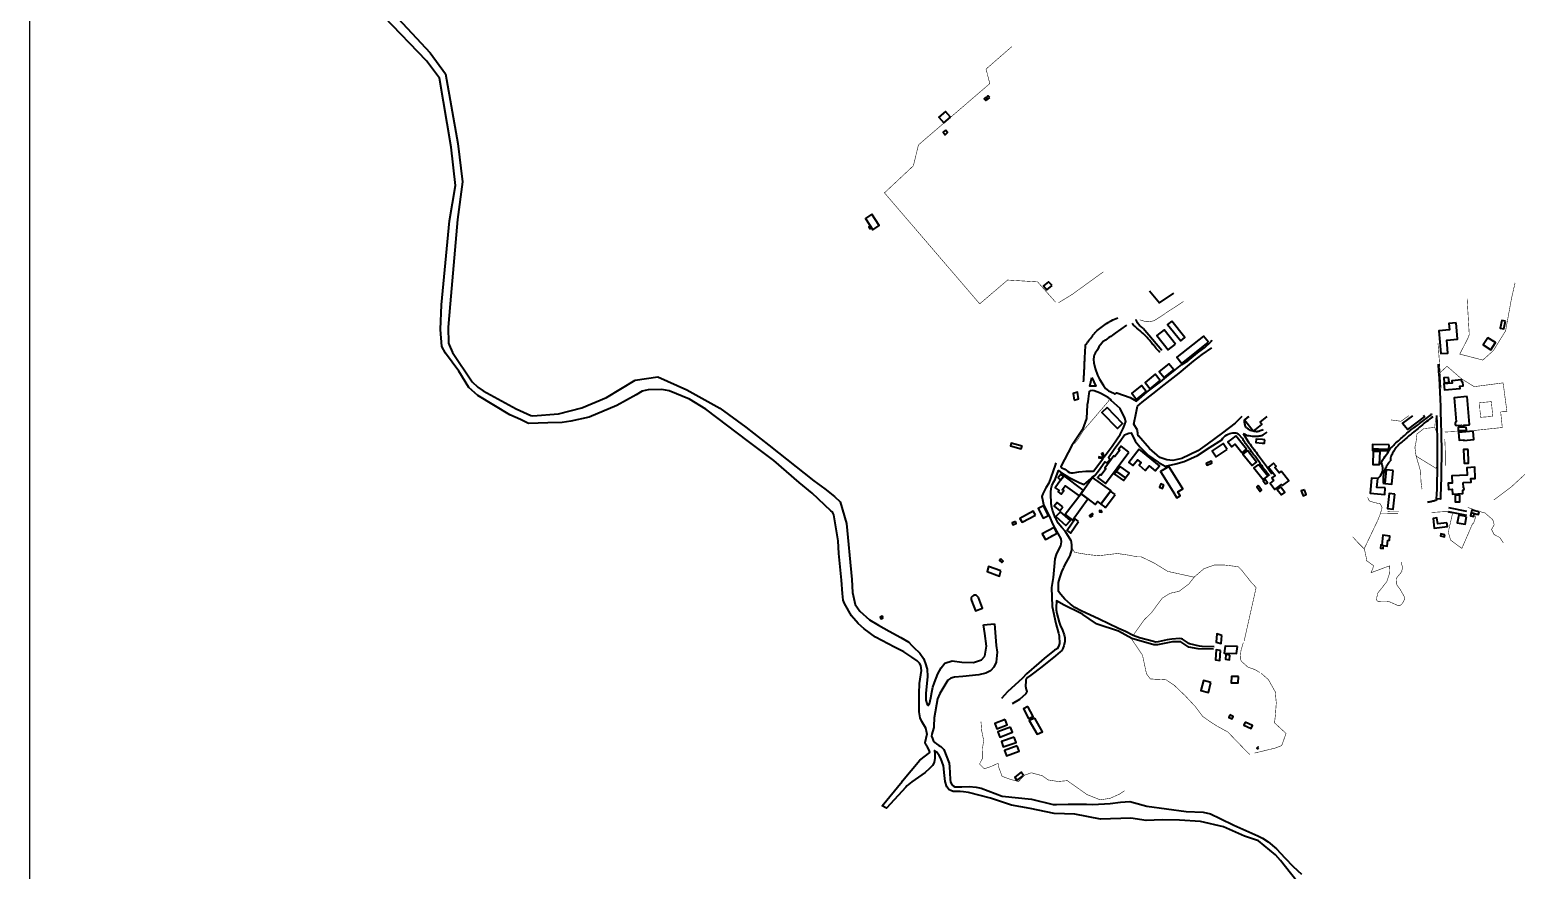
# Model space of a CAD drawing. Header units: metres. Extents: x 428 to 1115, y -4076 to 3914.
# Drawn here: x 732.387 to 732.985, y -361.45 to -361.112 of the extents above; entities that cross this region are included whole.
import ezdxf

# ---------------------------------------------------------------- set-up
doc = ezdxf.new("R2010")
doc.units = ezdxf.units.M
doc.header["$MEASUREMENT"] = 0
doc.linetypes.add('DASHED', pattern=[0.75, 0.5, -0.25])
for name, color, linetype, lineweight in [('C-BLDG', 253, 'Continuous', 5), ('C-FENC-AIRF-SECU', 253, 'DASHED', 0), ('C-ROAD-LAND', 253, 'Continuous', 9)]:
    doc.layers.add(name, color=color, linetype=linetype, lineweight=lineweight)

msp = doc.modelspace()

# ---------------------------------------------------------------- linework, layer by layer
msp.add_line((732.38711, -372.05048), (732.38711, -358.80324))
at = {"layer": 'C-BLDG', "lineweight": 40}
for points in [[(732.77241, -361.14006), (732.77181, -361.13933), (732.77127, -361.13978), (732.77188, -361.14051)], [(732.77352, -361.13927), (732.77293, -361.13865), (732.77204, -361.1395), (732.77262, -361.14012)], [(732.75767, -361.14714), (732.75573, -361.14488), (732.75305, -361.14718), (732.75498, -361.14944)], [(732.75564, -361.1524), (732.75471, -361.15321), (732.75562, -361.15424), (732.75654, -361.15343)], [(732.72605, -361.18623), (732.72348, -361.18794), (732.72647, -361.19248), (732.72903, -361.19077)], [(732.72533, -361.19092), (732.72485, -361.19129), (732.72541, -361.19211), (732.72589, -361.19174)], [(732.79859, -361.21495), (732.79722, -361.21342), (732.79517, -361.21511), (732.79654, -361.21664)], [(732.84673, -361.22927), (732.84506, -361.23062), (732.85036, -361.23719), (732.85203, -361.23583)], [(732.96127, -361.2299), (732.95834, -361.23018), (732.95861, -361.23272), (732.95424, -361.2331), (732.955, -361.24231), (732.9579, -361.24212), (732.95748, -361.23693), (732.96183, -361.23657)], [(732.98104, -361.22925), (732.97955, -361.22897), (732.97898, -361.23212), (732.98047, -361.2324)], [(732.84828, -361.23849), (732.84368, -361.23277), (732.84078, -361.23509), (732.84538, -361.24081)], [(732.86161, -361.23777), (732.85952, -361.23529), (732.84878, -361.2438), (732.85087, -361.24627)], [(732.97393, -361.23597), (732.97206, -361.23882), (732.97524, -361.24074), (732.97712, -361.23789)], [(732.84755, -361.2489), (732.84558, -361.24642), (732.84165, -361.2495), (732.84365, -361.25197)], [(732.84214, -361.25317), (732.84014, -361.25061), (732.83602, -361.25389), (732.83802, -361.25646)], [(732.9582, -361.25187), (732.95621, -361.25204), (732.95639, -361.25403), (732.95837, -361.25385)], [(732.96391, -361.25364), (732.96351, -361.25368), (732.96343, -361.2529), (732.95949, -361.25326), (732.95957, -361.25418), (732.95628, -361.25447), (732.95649, -361.25687), (732.96285, -361.25636), (732.96277, -361.25544), (732.96408, -361.25532)], [(732.80747, -361.26101), (732.80922, -361.2605), (732.80878, -361.25789), (732.80706, -361.25842)], [(732.8365, -361.25763), (732.83454, -361.25513), (732.83066, -361.25823), (732.83263, -361.26073)], [(732.96571, -361.25962), (732.96039, -361.26006), (732.96126, -361.26979), (732.96101, -361.26995), (732.96085, -361.27018), (732.96077, -361.27056), (732.96081, -361.27075), (732.96101, -361.27105), (732.96147, -361.27127), (732.96342, -361.2711), (732.96346, -361.27159), (732.96433, -361.2716), (732.96429, -361.2711), (732.96639, -361.27091), (732.96665, -361.27087)], [(732.82071, -361.26404), (732.81862, -361.26606), (732.82486, -361.27251), (732.82697, -361.27047)], [(732.87249, -361.27535), (732.87081, -361.27669), (732.86938, -361.27784), (732.8709, -361.27985), (732.87229, -361.27878), (732.87493, -361.28208), (732.87508, -361.28228), (732.87687, -361.28076)], [(732.88424, -361.27703), (732.88325, -361.27688), (732.88077, -361.27668), (732.88066, -361.27804), (732.88319, -361.27835), (732.88412, -361.27839)], [(732.96528, -361.27185), (732.96199, -361.27203), (732.96206, -361.27327), (732.96535, -361.27309)], [(732.9681, -361.27346), (732.96213, -361.27402), (732.96242, -361.27708), (732.9643, -361.27696), (732.96433, -361.27722), (732.96841, -361.27685)], [(732.78651, -361.27959), (732.78213, -361.27841), (732.78181, -361.27944), (732.78618, -361.28062)], [(732.82953, -361.28194), (732.82635, -361.27954), (732.82538, -361.28084), (732.82582, -361.28117), (732.82389, -361.28371), (732.82345, -361.28338), (732.81976, -361.28837), (732.8202, -361.2887), (732.81834, -361.29122), (732.81789, -361.29089), (732.81691, -361.29219), (732.82008, -361.29459)], [(732.83365, -361.28072), (732.82949, -361.28613), (732.83109, -361.28736), (732.83293, -361.28507), (732.83441, -361.28632), (732.83364, -361.28726), (732.83601, -361.28935), (732.83765, -361.28749), (732.84014, -361.28949), (732.84177, -361.28746)], [(732.86906, -361.28087), (732.86751, -361.27854), (732.86304, -361.2815), (732.86458, -361.28383)], [(732.87728, -361.28129), (732.87542, -361.28271), (732.87906, -361.28738), (732.88093, -361.28596)], [(732.93419, -361.28086), (732.93001, -361.28072), (732.92753, -361.28069), (732.92751, -361.28128), (732.93415, -361.28145)], [(732.93421, -361.27908), (732.92758, -361.27892), (732.92753, -361.28069), (732.93001, -361.28072), (732.93419, -361.28086)], [(732.93058, -361.28165), (732.92787, -361.28168), (732.92763, -361.28699), (732.93034, -361.28696)], [(732.966, -361.28091), (732.96418, -361.28094), (732.96439, -361.28642), (732.96621, -361.28639)], [(732.82453, -361.28972), (732.82375, -361.29077), (732.82732, -361.29332), (732.82816, -361.29227)], [(732.82605, -361.28768), (732.82453, -361.28972), (732.82816, -361.29227), (732.8296, -361.29034)], [(732.84554, -361.28776), (732.84226, -361.28974), (732.84791, -361.29877), (732.8479, -361.29883), (732.84887, -361.30037), (732.85013, -361.29954), (732.8492, -361.29798), (732.85116, -361.29676)], [(732.86296, -361.28627), (732.86257, -361.28556), (732.86062, -361.28652), (732.86101, -361.28722)], [(732.88173, -361.28692), (732.87986, -361.28833), (732.88355, -361.29303), (732.88542, -361.29162)], [(732.89085, -361.28955), (732.88993, -361.29022), (732.88826, -361.28809), (732.88881, -361.28765), (732.88776, -361.28637), (732.88568, -361.28796), (732.88833, -361.29137), (732.88702, -361.29234), (732.88775, -361.29334), (732.88633, -361.29441), (732.88831, -361.29694), (732.89097, -361.29496), (732.89135, -361.29544), (732.89383, -361.2935)], [(732.93587, -361.2893), (732.93303, -361.28903), (732.93255, -361.29451), (732.93539, -361.29478)], [(732.96403, -361.29416), (732.96721, -361.294), (732.96714, -361.29263), (732.96891, -361.29254), (732.96869, -361.28806), (732.96556, -361.28822), (732.96568, -361.29116), (732.95953, -361.29144), (732.9596, -361.29446), (732.95808, -361.29448), (732.95817, -361.29695), (732.95969, -361.29689), (732.95978, -361.29882), (732.96386, -361.29862), (732.96389, -361.29726), (732.96415, -361.29721), (732.96421, -361.29695), (732.96442, -361.29692), (732.96434, -361.29635), (732.96414, -361.29638)], [(732.80346, -361.29152), (732.80325, -361.29173), (732.80202, -361.29321), (732.79988, -361.29633), (732.80138, -361.29742), (732.80105, -361.29793), (732.8023, -361.29881), (732.80328, -361.29745), (732.80268, -361.29709), (732.80388, -361.29546), (732.80944, -361.29957), (732.81113, -361.29728)], [(732.80325, -361.29173), (732.80213, -361.29088), (732.80104, -361.29227), (732.80202, -361.29321)], [(732.82211, -361.29763), (732.82226, -361.29743), (732.81485, -361.29216), (732.81025, -361.29869), (732.81296, -361.30072), (732.81599, -361.30299), (732.81684, -361.3018), (732.81828, -361.30289)], [(732.84357, -361.29522), (732.84231, -361.29472), (732.84177, -361.29608), (732.84302, -361.29659)], [(732.88156, -361.29544), (732.88094, -361.29591), (732.88233, -361.29774), (732.88295, -361.29727)], [(732.88431, -361.29293), (732.88361, -361.29347), (732.88456, -361.29477), (732.88527, -361.29426)], [(732.9327, -361.29637), (732.92937, -361.29612), (732.92965, -361.29252), (732.92715, -361.29237), (732.92665, -361.29848), (732.93249, -361.29895)], [(732.81296, -361.30072), (732.81025, -361.29869), (732.80385, -361.30711), (732.80681, -361.30935)], [(732.82397, -361.29895), (732.82211, -361.29763), (732.81828, -361.30289), (732.81966, -361.30395), (732.8199, -361.30412), (732.82011, -361.30422)], [(732.89053, -361.29594), (732.88923, -361.29695), (732.89092, -361.29915), (732.89222, -361.29814)], [(732.90014, -361.29706), (732.89886, -361.29754), (732.89964, -361.2995), (732.90092, -361.29901)], [(732.93661, -361.29889), (732.93424, -361.29863), (732.93355, -361.30458), (732.93592, -361.30484)], [(732.96267, -361.29926), (732.96088, -361.2993), (732.96086, -361.30201), (732.96266, -361.30197)], [(732.79192, -361.30731), (732.79102, -361.30577), (732.78568, -361.30865), (732.78657, -361.31019)], [(732.79519, -361.30353), (732.79301, -361.30462), (732.79497, -361.30856), (732.79716, -361.30748)], [(732.80297, -361.30391), (732.80061, -361.30216), (732.79938, -361.30375), (732.80174, -361.30551)], [(732.80195, -361.30595), (732.80017, -361.30783), (732.80418, -361.31141), (732.80597, -361.30952)], [(732.81512, -361.30731), (732.81471, -361.30671), (732.8136, -361.30741), (732.814, -361.308)], [(732.81862, -361.30554), (732.81772, -361.30546), (732.81768, -361.30599), (732.81858, -361.30606)], [(732.96544, -361.30784), (732.96224, -361.30725), (732.96167, -361.31037), (732.96487, -361.31096)], [(732.96851, -361.30664), (732.96727, -361.30636), (732.96701, -361.30758), (732.96828, -361.30789)], [(732.97051, -361.30599), (732.96881, -361.30561), (732.9675, -361.30532), (732.96727, -361.30636), (732.96851, -361.30664), (732.9702, -361.30702)], [(732.7839, -361.30989), (732.78249, -361.31039), (732.78277, -361.31115), (732.78418, -361.31065)], [(732.80062, -361.31453), (732.79938, -361.31233), (732.79937, -361.31232), (732.79467, -361.31488), (732.79594, -361.31712), (732.79828, -361.31585), (732.79889, -361.31551)], [(732.80928, -361.30987), (732.80795, -361.30885), (732.80465, -361.31351), (732.80598, -361.31453)], [(732.95748, -361.31037), (732.95384, -361.31079), (732.95348, -361.30841), (732.95197, -361.30862), (732.95243, -361.31253), (732.95771, -361.31192)], [(732.93376, -361.31735), (732.93435, -361.31742), (732.93456, -361.31574), (732.93176, -361.31539), (732.93129, -361.31934), (732.93094, -361.31928), (732.93075, -361.32058), (732.93187, -361.32075), (732.93204, -361.31956), (732.9335, -361.31975)], [(732.95665, -361.31527), (732.9551, -361.31488), (732.95493, -361.31559), (732.95649, -361.31598)], [(732.77793, -361.32494), (732.77739, -361.32555), (732.77838, -361.32639), (732.77892, -361.32578)], [(732.77797, -361.32975), (732.77298, -361.32792), (732.77241, -361.33001), (732.77741, -361.33184)], [(732.73064, -361.34867), (732.73023, -361.34793), (732.7294, -361.34831), (732.72981, -361.34905)], [(732.86689, -361.35566), (732.86484, -361.35511), (732.86466, -361.35839), (732.86671, -361.35895)], [(732.87316, -361.36019), (732.86824, -361.36006), (732.86789, -361.36288), (732.87281, -361.36301)], [(732.86639, -361.36182), (732.86457, -361.36153), (732.86432, -361.36557), (732.86614, -361.36585)], [(732.87015, -361.36364), (732.86851, -361.36337), (732.86836, -361.36529), (732.87001, -361.36555)], [(732.87356, -361.37218), (732.87076, -361.37218), (732.87063, -361.3748), (732.87343, -361.3748)], [(732.86247, -361.37465), (732.85948, -361.37385), (732.85852, -361.37785), (732.86151, -361.37864)], [(732.78887, -361.38428), (732.78706, -361.38519), (732.7891, -361.38917), (732.79092, -361.38826)], [(732.77974, -361.38951), (732.77555, -361.39112), (732.77635, -361.39327), (732.78053, -361.39166)], [(732.79159, -361.38905), (732.7894, -361.38991), (732.79257, -361.39536), (732.79475, -361.39451)], [(732.87019, -361.38765), (732.86974, -361.38866), (732.87103, -361.38929), (732.87148, -361.38827)], [(732.87627, -361.39061), (732.87576, -361.3918), (732.87879, -361.39309), (732.8793, -361.39189)], [(732.78192, -361.39254), (732.7768, -361.39448), (732.77754, -361.39657), (732.78266, -361.39463)], [(732.78335, -361.39658), (732.77821, -361.39843), (732.77896, -361.40057), (732.78413, -361.39876)], [(732.78454, -361.40008), (732.77941, -361.40193), (732.7802, -361.40411), (732.78533, -361.40226)], [(732.8817, -361.40084), (732.88142, -361.40065), (732.88099, -361.40108), (732.88126, -361.40127)], [(732.78705, -361.41202), (732.78612, -361.41074), (732.78355, -361.41278), (732.78447, -361.41407)]]:
    msp.add_lwpolyline(points, close=True, dxfattribs=at)
for points in [[(732.87776, -361.26761), (732.87607, -361.26898), (732.87961, -361.27346), (732.88303, -361.27083), (732.88229, -361.26984), (732.88517, -361.26757)], [(732.94361, -361.2673), (732.9397, -361.27027), (732.94175, -361.27288), (732.94849, -361.26775), (732.94812, -361.26728)]]:
    msp.add_lwpolyline(points, dxfattribs=at)
msp.add_lwpolyline([(732.76895, -361.34048, 1.014817), (732.76611, -361.34169), (732.76774, -361.34582), (732.77064, -361.34477)], format="xyb", close=True, dxfattribs=at)
at = {"layer": 'C-FENC-AIRF-SECU', "lineweight": 40, "ltscale": 0.2, "const_width": 0.000217, "flags": 128}
for points in [[(732.80004, -361.22168), (732.79278, -361.21347), (732.78071, -361.21272), (732.76947, -361.2223), (732.73113, -361.17765), (732.74277, -361.16675), (732.74482, -361.15835), (732.77353, -361.13369), (732.77202, -361.12785), (732.78236, -361.11884)], [(732.80119, -361.22187), (732.80673, -361.21847), (732.81927, -361.2094)], [(732.84186, -361.22186), (732.83783, -361.21711)], [(732.84754, -361.21799), (732.84186, -361.22186)], [(732.96565, -361.22024), (732.9665, -361.23466), (732.96593, -361.2362), (732.96267, -361.24252), (732.97196, -361.24492), (732.9762, -361.24111), (732.98114, -361.23314), (732.98351, -361.2201), (732.98494, -361.21386)], [(732.8338, -361.22871), (732.83629, -361.22946), (732.83799, -361.22952), (732.83966, -361.22907), (732.84233, -361.22741), (732.84523, -361.22541), (732.8489, -361.22307), (732.85151, -361.2213)], [(733.03125, -361.2293), (733.03248, -361.23484), (733.03393, -361.24127), (733.03448, -361.24425), (733.04173, -361.25857), (733.02559, -361.26759), (733.01796, -361.26915), (733.00665, -361.27458), (733.00549, -361.27543), (733.00456, -361.27603), (733.00293, -361.28017), (732.99729, -361.28594), (732.99349, -361.28666), (732.98339, -361.29598), (732.97644, -361.30121)], [(732.95523, -361.2563), (732.95513, -361.25566), (732.95465, -361.24775), (732.95407, -361.23997), (732.95391, -361.23814)], [(732.95753, -361.24739), (732.95478, -361.24999)], [(732.96338, -361.25245), (732.95753, -361.24739)], [(732.96338, -361.25245), (732.96848, -361.25561), (732.98011, -361.2541), (732.98022, -361.25476), (732.98081, -361.25921), (732.98166, -361.26563), (732.97915, -361.26575)], [(732.82155, -361.26093), (732.82121, -361.26156), (732.81925, -361.26385), (732.81818, -361.26507), (732.81505, -361.26877), (732.81302, -361.27114), (732.81193, -361.27234), (732.8109, -361.27374), (732.80909, -361.27663), (732.80765, -361.27851)], [(732.97076, -361.26475), (732.97061, -361.26208), (732.97538, -361.26164), (732.97598, -361.26759), (732.97111, -361.26794), (732.97082, -361.26516)], [(732.97915, -361.26575), (732.9798, -361.27206)], [(732.94217, -361.2673), (732.93903, -361.26954), (732.93501, -361.269)], [(732.95317, -361.26785), (732.95292, -361.26885), (732.9526, -361.27201), (732.94825, -361.27248), (732.94545, -361.27462), (732.9451, -361.27775), (732.94463, -361.28007), (732.94507, -361.28338), (732.94578, -361.28397), (732.9531, -361.28845), (732.95346, -361.2876)], [(732.95346, -361.2876), (732.95355, -361.2744), (732.9526, -361.27201)], [(732.95662, -361.27679), (732.95676, -361.27862), (732.9569, -361.28366), (732.95683, -361.28746)], [(732.96929, -361.27316), (732.96535, -361.27345), (732.95667, -361.27388)], [(732.96929, -361.27316), (732.9798, -361.27206)], [(732.94507, -361.28338), (732.94695, -361.28979), (732.94706, -361.29376), (732.94749, -361.29686)], [(732.93077, -361.30662), (732.93141, -361.30424), (732.9307, -361.30277), (732.9283, -361.30224), (732.92623, -361.30154), (732.9256, -361.30016)], [(732.93778, -361.30675), (732.93077, -361.30662), (732.9297, -361.30933), (732.92419, -361.32087), (732.9247, -361.32262), (732.92525, -361.32568), (732.92528, -361.3257), (732.92795, -361.3276), (732.9277, -361.32872), (732.927, -361.33045), (732.93374, -361.32795), (732.93448, -361.32773), (732.93433, -361.33105), (732.9333, -361.33407), (732.92969, -361.33867), (732.92908, -361.34131), (732.92966, -361.34197), (732.93278, -361.34189), (732.93369, -361.34196), (732.93465, -361.34228), (732.93768, -361.34361), (732.93873, -361.34358), (732.93947, -361.343), (732.94032, -361.34149), (732.94048, -361.34034), (732.93874, -361.33726), (732.93734, -361.3353), (732.93717, -361.33265), (732.93939, -361.32997), (732.9393, -361.32979), (732.93971, -361.32853), (732.93906, -361.32614)], [(732.93821, -361.30599), (732.93366, -361.30594)], [(732.95127, -361.30624), (732.95563, -361.30595), (732.95792, -361.30593), (732.95793, -361.30623), (732.95978, -361.30655), (732.95831, -361.31302), (732.95814, -361.31456), (732.95904, -361.31738), (732.96352, -361.32069), (732.96783, -361.31075), (732.96825, -361.31054), (732.96929, -361.30732)], [(732.96587, -361.30422), (732.97056, -361.30582), (732.97281, -361.30642), (732.97596, -361.30913), (732.97655, -361.31116), (732.97548, -361.31304), (732.97652, -361.31513), (732.97876, -361.31629), (732.98023, -361.31847)], [(732.92419, -361.32087), (732.92164, -361.31829), (732.91959, -361.31601)], [(732.85578, -361.33227), (732.84511, -361.32992), (732.83974, -361.3266), (732.83457, -361.32411), (732.83235, -361.32404), (732.83037, -361.32354), (732.82489, -361.32274), (732.81732, -361.32364), (732.8124, -361.32308), (732.80765, -361.32227), (732.80657, -361.32035)], [(732.83129, -361.35567), (732.83206, -361.35447), (732.83572, -361.34935), (732.83857, -361.3466), (732.84294, -361.34069), (732.84611, -361.33874), (732.84971, -361.33794), (732.85357, -361.33508), (732.85578, -361.33227), (732.85617, -361.33189), (732.85972, -361.32886), (732.86391, -361.32736), (732.86773, -361.32735), (732.8735, -361.32804), (732.87499, -361.32957), (732.87878, -361.33435), (732.88072, -361.33645), (732.87591, -361.35792)], [(732.8307, -361.35691), (732.83071, -361.35732), (732.83499, -361.36364), (732.83657, -361.37108), (732.83813, -361.37318), (732.84112, -361.37341), (732.84132, -361.37336), (732.84452, -361.37356), (732.84781, -361.3758), (732.85213, -361.37993), (732.85629, -361.38436), (732.85913, -361.3882), (732.8616, -361.38998), (732.86472, -361.39202), (732.86936, -361.39458), (732.87801, -361.40354), (732.87813, -361.40335)], [(732.88221, -361.3706), (732.88014, -361.36941), (732.87745, -361.36848), (732.87477, -361.36608), (732.87432, -361.36488), (732.87464, -361.36162), (732.87557, -361.35857)], [(732.88015, -361.40301), (732.88836, -361.40103), (732.89102, -361.40001), (732.89276, -361.39513), (732.88813, -361.39087), (732.88849, -361.38764), (732.88883, -361.38283), (732.88844, -361.37843), (732.88567, -361.37349), (732.88274, -361.3709)], [(732.76997, -361.39037), (732.77027, -361.3941), (732.77105, -361.3978), (732.77058, -361.4014), (732.7705, -361.4053), (732.76941, -361.40742), (732.77133, -361.40934), (732.77387, -361.40852), (732.77685, -361.40712), (732.77713, -361.40874), (732.77848, -361.4124), (732.78172, -361.41357), (732.78509, -361.41447), (732.78747, -361.41195), (732.79023, -361.41094), (732.79382, -361.41192), (732.79444, -361.412), (732.797, -361.41383), (732.801, -361.41446), (732.8047, -361.41412), (732.81265, -361.41971), (732.81795, -361.42185), (732.82203, -361.4212), (732.82582, -361.41949), (732.82776, -361.41818)]]:
    msp.add_lwpolyline(points, dxfattribs=at)
at = {"layer": 'C-ROAD-LAND', "lineweight": 40}
for p, q in [((732.53163, -361.10349), (732.54823, -361.1213)), ((732.54823, -361.1213), (732.55451, -361.12977)), ((732.55451, -361.12977), (732.55946, -361.15781)), ((732.55946, -361.15781), (732.56131, -361.17322)), ((732.56131, -361.17322), (732.55925, -361.18837)), ((732.55925, -361.18837), (732.55632, -361.22227)), ((732.55632, -361.22227), (732.55547, -361.23168)), ((732.55547, -361.23168), (732.55568, -361.23808)), ((732.55568, -361.23808), (732.55595, -361.23876)), ((732.55595, -361.23876), (732.55733, -361.2419)), ((732.55733, -361.2419), (732.56513, -361.25362)), ((732.56513, -361.25362), (732.56749, -361.25583)), ((732.61931, -361.25999), (732.63076, -361.25296)), ((732.63076, -361.25296), (732.63995, -361.25171)), ((732.63995, -361.25171), (732.65164, -361.25685)), ((732.56749, -361.25583), (732.56963, -361.25729)), ((732.56963, -361.25729), (732.5829, -361.26454)), ((732.65164, -361.25685), (732.66481, -361.26431)), ((732.5829, -361.26454), (732.58881, -361.2672)), ((732.59991, -361.26659), (732.60928, -361.2641)), ((732.60928, -361.2641), (732.61931, -361.25999)), ((732.66481, -361.26431), (732.67534, -361.27192)), ((732.58881, -361.2672), (732.58956, -361.26741)), ((732.58956, -361.26741), (732.59991, -361.26659)), ((732.67534, -361.27192), (732.68465, -361.27909)), ((732.68465, -361.27909), (732.70267, -361.29355)), ((732.70267, -361.29355), (732.70707, -361.2967)), ((732.70707, -361.2967), (732.71103, -361.29978)), ((732.71103, -361.29978), (732.71324, -361.30194)), ((732.71324, -361.30194), (732.7158, -361.31069)), ((732.7158, -361.31069), (732.71659, -361.31915)), ((732.71659, -361.31915), (732.71709, -361.32342)), ((732.71709, -361.32342), (732.71794, -361.33318)), ((732.71794, -361.33318), (732.71829, -361.33845)), ((732.71829, -361.33845), (732.7194, -361.34322)), ((732.7194, -361.34322), (732.72116, -361.34593)), ((732.72116, -361.34593), (732.7251, -361.34942)), ((732.7251, -361.34942), (732.72871, -361.35162)), ((732.72871, -361.35162), (732.73309, -361.354)), ((732.73309, -361.354), (732.73769, -361.35659)), ((732.77096, -361.35142), (732.77544, -361.35108)), ((732.77153, -361.3549), (732.77096, -361.35142)), ((732.77214, -361.36001), (732.77153, -361.3549)), ((732.77544, -361.35108), (732.77611, -361.35976)), ((732.73769, -361.35659), (732.74092, -361.35847)), ((732.74092, -361.35847), (732.74203, -361.35956)), ((732.74203, -361.35956), (732.74282, -361.36044)), ((732.74282, -361.36044), (732.74539, -361.3628)), ((732.77154, -361.36402), (732.77214, -361.36001)), ((732.77611, -361.35976), (732.77647, -361.36241)), ((732.74539, -361.3628), (732.74688, -361.36499)), ((732.74688, -361.36499), (732.74756, -361.3667)), ((732.74756, -361.3667), (732.74831, -361.36925)), ((732.75397, -361.36867), (732.75549, -361.3668)), ((732.75549, -361.3668), (732.75837, -361.36592)), ((732.75837, -361.36592), (732.76232, -361.36647)), ((732.76232, -361.36647), (732.76702, -361.36663)), ((732.76702, -361.36663), (732.77023, -361.36555)), ((732.77023, -361.36555), (732.77154, -361.36402)), ((732.77615, -361.36652), (732.77511, -361.36847)), ((732.77647, -361.36241), (732.77615, -361.36652)), ((732.74846, -361.37218), (732.74827, -361.37368)), ((732.74831, -361.36925), (732.74846, -361.37218)), ((732.75121, -361.37466), (732.75261, -361.37114)), ((732.75261, -361.37114), (732.75397, -361.36867)), ((732.75788, -361.37287), (732.75658, -361.37374)), ((732.75936, -361.37244), (732.75788, -361.37287)), ((732.76262, -361.37224), (732.75936, -361.37244)), ((732.76914, -361.37159), (732.76262, -361.37224)), ((732.77191, -361.37089), (732.76914, -361.37159)), ((732.77381, -361.36997), (732.77191, -361.37089)), ((732.77511, -361.36847), (732.77381, -361.36997)), ((732.74827, -361.37368), (732.74772, -361.37892)), ((732.74772, -361.37892), (732.74772, -361.38174)), ((732.74977, -361.38081), (732.75021, -361.37854)), ((732.75021, -361.37854), (732.7506, -361.37657)), ((732.7506, -361.37657), (732.75121, -361.37466)), ((732.75339, -361.37912), (732.75246, -361.38114)), ((732.75658, -361.37374), (732.75339, -361.37912)), ((732.74772, -361.38174), (732.74825, -361.38313)), ((732.74825, -361.38313), (732.74855, -361.38374)), ((732.74855, -361.38374), (732.74872, -361.38381)), ((732.74872, -361.38381), (732.749, -361.38375)), ((732.749, -361.38375), (732.74926, -361.38316)), ((732.74926, -361.38316), (732.74977, -361.38081)), ((732.75246, -361.38114), (732.75116, -361.38889)), ((732.75116, -361.38889), (732.75101, -361.39216)), ((732.75019, -361.39548), (732.75005, -361.39625)), ((732.75005, -361.39625), (732.7504, -361.39721)), ((732.75049, -361.39442), (732.75019, -361.39548)), ((732.7504, -361.39721), (732.75071, -361.39792)), ((732.75095, -361.39279), (732.75049, -361.39442)), ((732.75101, -361.39216), (732.75095, -361.39279)), ((732.75071, -361.39792), (732.75134, -361.39884)), ((732.75134, -361.39884), (732.75211, -361.39936)), ((732.75211, -361.39936), (732.75298, -361.40001)), ((732.75298, -361.40001), (732.75378, -361.40041)), ((732.75378, -361.40041), (732.75446, -361.40105)), ((732.75446, -361.40105), (732.75498, -361.4016)), ((732.75498, -361.4016), (732.75714, -361.40706)), ((732.75714, -361.40706), (732.75736, -361.40862)), ((732.75736, -361.40862), (732.75741, -361.41092)), ((732.75741, -361.41092), (732.75759, -361.4136)), ((732.75759, -361.4136), (732.75776, -361.41457)), ((732.75776, -361.41457), (732.75824, -361.41577)), ((732.75824, -361.41577), (732.7588, -361.41624)), ((732.7588, -361.41624), (732.75943, -361.41655)), ((732.75943, -361.41655), (732.76052, -361.41662)), ((732.76052, -361.41662), (732.76224, -361.41665)), ((732.76224, -361.41665), (732.76517, -361.4165)), ((732.76517, -361.4165), (732.768, -361.41674)), ((732.768, -361.41674), (732.77009, -361.41709)), ((732.77009, -361.41709), (732.77849, -361.42032)), ((732.77849, -361.42032), (732.79033, -361.42155)), ((732.79033, -361.42155), (732.79909, -361.42376)), ((732.79909, -361.42376), (732.80032, -361.42367)), ((732.80032, -361.42367), (732.80502, -361.42352)), ((732.80502, -361.42352), (732.81246, -361.4236)), ((732.81246, -361.4236), (732.81502, -361.42371)), ((732.81502, -361.42371), (732.82195, -361.42335)), ((732.82195, -361.42335), (732.82612, -361.42275)), ((732.82612, -361.42275), (732.82983, -361.42255)), ((732.82983, -361.42255), (732.83133, -361.42285)), ((732.83133, -361.42285), (732.83668, -361.42444)), ((732.83668, -361.42444), (732.8525, -361.42655)), ((732.8525, -361.42655), (732.85939, -361.42682)), ((732.85939, -361.42682), (732.86236, -361.42746)), ((732.86236, -361.42746), (732.86626, -361.42936)), ((732.86626, -361.42936), (732.87178, -361.43197)), ((732.87178, -361.43197), (732.8814, -361.43631)), ((732.8814, -361.43631), (732.88329, -361.43729)), ((732.88329, -361.43729), (732.88557, -361.43875)), ((732.88557, -361.43875), (732.88896, -361.4416)), ((732.88896, -361.4416), (732.89232, -361.44515)), ((732.89232, -361.44515), (732.89563, -361.44869)), ((732.89563, -361.44869), (732.89896, -361.4517))]:
    msp.add_line(p, q, dxfattribs=at)
for points in [[(732.89906, -361.45708), (732.89048, -361.4463), (732.88856, -361.44403), (732.8817, -361.43829), (732.876, -361.43648), (732.86763, -361.43273), (732.85834, -361.43053), (732.84983, -361.43003), (732.84296, -361.42989), (732.83643, -361.43021), (732.83029, -361.42918), (732.81811, -361.42961), (732.8077, -361.42759), (732.79942, -361.42734), (732.78971, -361.42526), (732.7823, -361.42397), (732.77379, -361.42118), (732.76491, -361.41885), (732.76298, -361.41863), (732.76162, -361.41851), (732.7604, -361.41849), (732.7588, -361.41842), (732.75783, -361.41815), (732.75717, -361.41775), (732.75623, -361.41659), (732.75559, -361.41445), (732.75536, -361.41211), (732.75489, -361.40818), (732.75382, -361.40526), (732.75312, -361.40404), (732.75201, -361.40249), (732.75128, -361.40202), (732.75147, -361.4034), (732.75141, -361.40503), (732.75117, -361.40683), (732.75049, -361.40801), (732.7493, -361.40918), (732.7475, -361.41082), (732.74217, -361.41454), (732.74011, -361.41619), (732.73976, -361.41668), (732.73198, -361.42514), (732.73015, -361.42428), (732.73821, -361.41443), (732.73834, -361.4142), (732.74533, -361.40583), (732.74934, -361.40281), (732.74945, -361.40269), (732.74929, -361.40228), (732.74912, -361.40187), (732.74844, -361.4007), (732.74767, -361.39941), (732.74748, -361.39871), (732.74827, -361.39527), (732.74827, -361.39521), (732.74823, -361.39511), (732.74818, -361.39493), (732.74776, -361.39307), (732.74613, -361.39028), (732.74547, -361.38891), (732.74511, -361.38637), (732.74504, -361.38222), (732.74511, -361.37902), (732.74526, -361.3751), (732.74544, -361.37331), (732.74609, -361.36984), (732.74578, -361.36786), (732.74525, -361.36691), (732.74425, -361.36592), (732.74211, -361.36442), (732.7389, -361.36236), (732.73513, -361.36044), (732.72752, -361.35645), (732.7229, -361.35304), (732.72057, -361.35094), (732.71784, -361.34779), (732.71501, -361.34281), (732.71447, -361.34149), (732.71429, -361.33887), (732.71382, -361.33343), (732.7127, -361.32279), (732.71253, -361.3176), (732.7108, -361.30716), (732.71039, -361.30639), (732.71007, -361.30596), (732.70958, -361.30552), (732.70209, -361.29842), (732.69686, -361.29418), (732.68661, -361.28539), (732.67638, -361.27767), (732.65919, -361.26473), (732.65268, -361.26065), (732.64445, -361.25728), (732.64146, -361.25674), (732.63602, -361.25684), (732.63364, -361.25747), (732.63116, -361.25887), (732.62345, -361.26319), (732.61232, -361.26787), (732.6049, -361.26945), (732.60147, -361.27009), (732.59558, -361.27018), (732.58785, -361.2704), (732.58761, -361.27029), (732.58468, -361.26887), (732.58032, -361.26701), (732.56748, -361.25919), (732.56385, -361.25595), (732.55982, -361.24943), (732.55442, -361.24213), (732.55292, -361.2395), (732.55248, -361.23268), (732.55291, -361.22275), (732.55606, -361.18889), (732.55843, -361.17466), (732.55675, -361.15933), (732.55201, -361.13147), (732.54683, -361.12453), (732.52973, -361.10677)], [(732.83783, -361.21711), (732.84186, -361.22186), (732.84754, -361.21798)], [(732.87607, -361.26898), (732.87747, -361.26761)]]:
    msp.add_lwpolyline(points, dxfattribs=at)
at = {"layer": 'C-ROAD-LAND', "lineweight": 40, "flags": 128}
for points in [[(732.81128, -361.25367, 0.002726), (732.81148, -361.2507, 0.00489), (732.81157, -361.24904, 0.000286), (732.81169, -361.24591, -0.001403), (732.81172, -361.24527, -0.003107), (732.81183, -361.24319, 0.002005), (732.812, -361.23996, 0.014895), (732.81201, -361.23937, -0.030503), (732.81203, -361.23909, -0.100291), (732.81206, -361.23897, -0.021673), (732.81237, -361.23848, -0.012179), (732.81327, -361.23722, -0.007249), (732.81487, -361.23516, -0.003687), (732.81518, -361.23479, -0.002003), (732.81575, -361.2341, -0.050094), (732.81679, -361.23309, -0.013332), (732.82111, -361.22984, -0.041868), (732.82241, -361.22907, -0.021637), (732.82509, -361.22792)], [(732.83527, -361.23208, -0.068562), (732.83379, -361.23095, -0.076457), (732.83281, -361.2296, -0.001377), (732.83263, -361.22924, -0.006778), (732.8326, -361.22917, -0.026907), (732.83251, -361.22895, -0.018453), (732.83241, -361.22862)], [(732.83527, -361.23208, -0.068562), (732.83379, -361.23095, -0.076457), (732.83281, -361.2296, -0.001377), (732.83263, -361.22924, -0.006778), (732.8326, -361.22917, -0.026907), (732.83251, -361.22895, -0.018453), (732.83241, -361.22862)], [(732.84197, -361.24193, 0.000249), (732.84007, -361.23968, 0.000416), (732.83893, -361.23834, 0.000064), (732.83612, -361.23502, 0.021648), (732.83611, -361.23501, 0.020739), (732.8361, -361.235, -0.000993), (732.83592, -361.23485, -0.007527), (732.83335, -361.23261, -0.007306), (732.83077, -361.23023)], [(732.84197, -361.24193, 0.000249), (732.84007, -361.23968, 0.000416), (732.83893, -361.23834, 0.000064), (732.83612, -361.23502, 0.021648), (732.83611, -361.23501, 0.020739), (732.8361, -361.235, -0.000993), (732.83592, -361.23485, -0.007527), (732.83335, -361.23261, -0.007306), (732.83077, -361.23023)], [(732.87961, -361.27346, -0.058452), (732.87846, -361.2732, -0.073635), (732.87764, -361.27276, -0.022894), (732.87679, -361.27208, -0.087503), (732.87662, -361.27185, -0.038517), (732.87636, -361.27128, -0.034944), (732.87617, -361.27061, -0.009017), (732.87611, -361.27026, -0.007392), (732.87604, -361.26982, -0.044117), (732.87603, -361.26951, -0.026226), (732.87607, -361.26898)], [(732.93094, -361.28612, 0.000858), (732.93186, -361.28483, 0.0019), (732.93227, -361.28424, 0.000217), (732.93406, -361.28167, 0.002597), (732.93421, -361.28146, 0.031277), (732.9344, -361.28113, -0.026701), (732.93463, -361.28074, -0.043665), (732.93499, -361.28028, -0.012028), (732.93646, -361.27878, -0.009489), (732.937, -361.27828, -0.00133), (732.94092, -361.27478, -0.018281), (732.94292, -361.27312, -0.010616), (732.94653, -361.27048)], [(732.95184, -361.26773, 0.002498), (732.94926, -361.2697, 0.006484), (732.94828, -361.27048, 0.000686), (732.94358, -361.27431, 0.001771), (732.94177, -361.27581, 0.012377), (732.93817, -361.27895, 0.035806), (732.93704, -361.28016, 0.030514), (732.93653, -361.28087, 0.015587), (732.93566, -361.28234, 0.01449), (732.93531, -361.28303, 0.011086), (732.93489, -361.28396, 0.079191), (732.93477, -361.28446, 0.04116), (732.93477, -361.28545)], [(732.83291, -361.27307, 0.018932), (732.8329, -361.2738, 0.024823), (732.83294, -361.27435, 0.000336), (732.83298, -361.27472, 0.002216), (732.83299, -361.27477, 0.008081), (732.833, -361.27485, 0.003037), (732.83304, -361.27505, 0.14274), (732.83313, -361.27524, 0.094319), (732.83338, -361.27543)], [(732.86687, -361.27696, -0.105398), (732.8689, -361.27505, -0.114987), (732.87134, -361.27425, -0.008717), (732.87203, -361.2742, -0.02574), (732.87227, -361.2742, -0.089049), (732.87292, -361.27435, -0.070858), (732.87364, -361.27478)], [(732.88615, -361.29145, -0.007632), (732.88466, -361.28965, -0.014449), (732.88392, -361.28866, -0.001061), (732.88268, -361.2869, 0.001881), (732.88198, -361.28591, 0.009766), (732.87973, -361.28288, -0.006631), (732.87639, -361.27844, -0.023246), (732.87617, -361.2781, -0.005063), (732.87523, -361.2765)], [(732.87553, -361.27442, 0.036285), (732.87687, -361.27508, 0.059308), (732.87776, -361.27532, 0.009084), (732.87908, -361.27549, 0.015411), (732.87987, -361.27555, 0.028567), (732.88067, -361.27554, 0.013151), (732.88239, -361.27538, 0.095609), (732.88356, -361.27501, 0.060173), (732.88513, -361.27388)], [(732.88354, -361.27282, -0.033504), (732.88274, -361.27327, -0.040637), (732.88204, -361.27354, -0.002578), (732.88164, -361.27366, -0.016894), (732.88157, -361.27367, -0.038458), (732.88112, -361.27373, -0.031938), (732.88057, -361.27372, -0.015282), (732.88042, -361.27371, -0.00776), (732.88013, -361.27366, -0.051767), (732.87992, -361.27361, -0.032982), (732.87961, -361.27346)], [(732.87783, -361.27817, 0.000631), (732.87975, -361.28075, 0.000631), (732.88168, -361.28332, 0.00053), (732.88331, -361.28547, 0.00053), (732.88495, -361.28763)], [(732.93094, -361.28612, -0.143809), (732.9316, -361.28882, -0.143809), (732.93071, -361.29144, -0.038684), (732.93022, -361.29202, -0.038684), (732.92965, -361.29252)], [(732.93217, -361.29481, -0.072007), (732.93201, -361.2917, -0.072007), (732.93275, -361.28868, -0.04411), (732.93362, -361.28698, -0.04411), (732.93477, -361.28545)], [(732.95336, -361.30129, -0.003883), (732.95297, -361.30142, -0.003883), (732.95257, -361.30153, -0.013999), (732.95114, -361.3019, -0.013999), (732.94968, -361.30219)]]:
    msp.add_lwpolyline(points, format="xyb", dxfattribs=at)
for points in [[(732.8285, -361.23091), (732.82396, -361.23414), (732.82285, -361.23495), (732.82228, -361.2354), (732.8215, -361.23589), (732.82004, -361.23686), (732.81914, -361.2375), (732.8186, -361.23808), (732.81745, -361.23965), (732.81685, -361.24076), (732.81596, -361.24219), (732.81556, -361.243), (732.81537, -361.24346), (732.81522, -361.2447), (732.81536, -361.24598), (732.81587, -361.24826), (732.81689, -361.251), (732.81768, -361.25259), (732.81934, -361.25519), (732.82015, -361.25638), (732.82131, -361.25733), (732.82349, -361.2583), (732.82385, -361.25866), (732.82469, -361.2581), (732.83001, -361.25996), (732.83261, -361.26147), (732.83684, -361.25773), (732.83899, -361.25615), (732.84225, -361.25365), (732.8447, -361.25162), (732.84814, -361.24885), (732.8508, -361.24673), (732.8532, -361.24519), (732.85716, -361.24202), (732.86013, -361.23982), (732.86252, -361.23757)], [(732.8285, -361.23091), (732.82396, -361.23414), (732.82285, -361.23495), (732.82228, -361.2354), (732.8215, -361.23589), (732.82004, -361.23686), (732.81914, -361.2375), (732.8186, -361.23808), (732.81745, -361.23965), (732.81685, -361.24076), (732.81596, -361.24219), (732.81556, -361.243), (732.81537, -361.24346), (732.81522, -361.2447), (732.81536, -361.24598), (732.81587, -361.24826), (732.81689, -361.251), (732.81768, -361.25259), (732.81934, -361.25519), (732.82015, -361.25638), (732.82131, -361.25733), (732.82349, -361.2583), (732.82385, -361.25866), (732.82469, -361.2581), (732.83001, -361.25996), (732.83261, -361.26147), (732.83684, -361.25773), (732.83899, -361.25615), (732.84225, -361.25365), (732.8447, -361.25162), (732.84814, -361.24885), (732.8508, -361.24673), (732.8532, -361.24519), (732.85716, -361.24202), (732.86013, -361.23982), (732.86252, -361.23757)], [(732.83527, -361.23208), (732.84277, -361.24097)], [(732.83527, -361.23208), (732.84277, -361.24097)], [(732.83291, -361.27307), (732.83154, -361.27065), (732.83244, -361.26612), (732.83304, -361.26349), (732.83488, -361.26186), (732.83917, -361.25845), (732.84373, -361.25486), (732.84972, -361.25022), (732.85304, -361.24741), (732.85549, -361.24535), (732.85905, -361.24269), (732.86295, -361.23995)], [(732.86293, -361.2369), (732.86282, -361.23714), (732.86252, -361.23757)], [(732.86293, -361.2369), (732.86282, -361.23714), (732.86252, -361.23757)], [(732.81871, -361.28197), (732.81958, -361.28388), (732.82276, -361.27951), (732.82482, -361.27661), (732.82595, -361.27482), (732.82729, -361.27223), (732.82792, -361.27066), (732.82834, -361.26961), (732.82786, -361.26829), (732.82595, -361.26442), (732.82233, -361.26118), (732.82221, -361.26073), (732.82116, -361.25995), (732.82084, -361.25989), (732.81847, -361.25844), (732.81773, -361.25813), (732.81553, -361.25731), (732.81489, -361.25719), (732.81395, -361.25724), (732.81355, -361.25755), (732.81334, -361.25837), (732.81312, -361.26058), (732.81299, -361.26167), (732.81276, -361.26298), (732.81248, -361.2684), (732.81083, -361.27286), (732.80657, -361.27926), (732.80209, -361.28777), (732.80258, -361.28822), (732.80371, -361.28885), (732.80428, -361.28922), (732.80493, -361.28971), (732.80559, -361.29015), (732.80614, -361.29034), (732.80703, -361.29035), (732.8093, -361.28993), (732.81218, -361.28968), (732.81457, -361.28962), (732.81532, -361.28955), (732.819, -361.28467), (732.81722, -361.28423)], [(732.87491, -361.26762), (732.87224, -361.2703), (732.86724, -361.27418), (732.86106, -361.27872), (732.85725, -361.28137), (732.85081, -361.28453), (732.84725, -361.28527), (732.84481, -361.28512), (732.84196, -361.28407), (732.83785, -361.28056), (732.83338, -361.27543)], [(732.94653, -361.27048), (732.95129, -361.26681)], [(732.95129, -361.26681), (732.95149, -361.2664)], [(732.86382, -361.36032), (732.85903, -361.36019), (732.85881, -361.36016), (732.85795, -361.36007), (732.85395, -361.35911), (732.85362, -361.35897), (732.85311, -361.35859), (732.85106, -361.35725), (732.85067, -361.35705), (732.84985, -361.35698), (732.84673, -361.35715), (732.84487, -361.35753), (732.84124, -361.35828), (732.84019, -361.3584), (732.83941, -361.3582), (732.83382, -361.35664), (732.83129, -361.35567), (732.82815, -361.35415), (732.82628, -361.35326), (732.82532, -361.35285), (732.81756, -361.34917), (732.81026, -361.34585), (732.8078, -361.34446), (732.80605, -361.34317), (732.80373, -361.34106), (732.80212, -361.33923), (732.80116, -361.33803), (732.80117, -361.33711), (732.80119, -361.33438), (732.80168, -361.33253), (732.80266, -361.32972), (732.80313, -361.32875), (732.80335, -361.32826), (732.80444, -361.32624), (732.80564, -361.32402), (732.80589, -361.32351), (732.80615, -361.32263), (732.80651, -361.32146), (732.80657, -361.32035), (732.80653, -361.31934), (732.80644, -361.3182), (732.80632, -361.31766), (732.80459, -361.31481), (732.80385, -361.31371), (732.80256, -361.31227), (732.80109, -361.3105), (732.80049, -361.30952), (732.80005, -361.30862), (732.79981, -361.30819), (732.79914, -361.30643), (732.79871, -361.30533), (732.79849, -361.30418), (732.79826, -361.30269), (732.79818, -361.30181), (732.79804, -361.29957), (732.79804, -361.29805), (732.79826, -361.29658), (732.79852, -361.2955), (732.79916, -361.294), (732.7998, -361.29303), (732.80112, -361.28936), (732.80234, -361.29031), (732.80515, -361.292), (732.80981, -361.29428), (732.81155, -361.29499), (732.8143, -361.29262), (732.81474, -361.29204), (732.81585, -361.29131), (732.81726, -361.28942), (732.81988, -361.28591), (732.82081, -361.28624), (732.82184, -361.28492), (732.82127, -361.28415), (732.82355, -361.28083), (732.82628, -361.27715), (732.8278, -361.27496), (732.82942, -361.27427), (732.83046, -361.27423), (732.83201, -361.27754), (732.8339, -361.27982), (732.83745, -361.28327), (732.84123, -361.28597), (732.84417, -361.2876), (732.84419, -361.28758), (732.84846, -361.2866), (732.85181, -361.28578), (732.85714, -361.28325), (732.86216, -361.27992), (732.86687, -361.27696)], [(732.87523, -361.2765), (732.87364, -361.27478)], [(732.87553, -361.27442), (732.87783, -361.27817)], [(732.81837, -361.28238), (732.81929, -361.2843), (732.81733, -361.28381)], [(732.80008, -361.2863), (732.79987, -361.28719), (732.79727, -361.2944), (732.79611, -361.29633), (732.7949, -361.29877), (732.7945, -361.29974), (732.79471, -361.30105), (732.79518, -361.30302), (732.79609, -361.305), (732.79742, -361.30755), (732.7989, -361.31103), (732.79972, -361.3125), (732.80097, -361.31463), (732.80218, -361.31688), (732.8023, -361.31801), (732.802, -361.31969), (732.80094, -361.32167), (732.80028, -361.3232), (732.79972, -361.32483), (732.79938, -361.32802), (732.79908, -361.33235), (732.79834, -361.33641), (732.79864, -361.34407), (732.80007, -361.35096), (732.80121, -361.35482), (732.80141, -361.35583), (732.8015, -361.35684), (732.80159, -361.35818), (732.80157, -361.35898), (732.80136, -361.35975), (732.80105, -361.36039), (732.80059, -361.36113), (732.79962, -361.36167), (732.79538, -361.36493), (732.79327, -361.36687), (732.78835, -361.37118), (732.78667, -361.3729), (732.78061, -361.37845), (732.77826, -361.38103)], [(732.88495, -361.28763), (732.88709, -361.29067)], [(732.95337, -361.30081), (732.95336, -361.30129)], [(732.96552, -361.30739), (732.95812, -361.30597)], [(732.95819, -361.30418), (732.96534, -361.30574)], [(732.8636, -361.36123), (732.85741, -361.36111), (732.85366, -361.36044), (732.8512, -361.35882), (732.85044, -361.3583), (732.84959, -361.35822), (732.84735, -361.35822), (732.84704, -361.35826), (732.84106, -361.35947), (732.84002, -361.35954), (732.83954, -361.35942), (732.8307, -361.35691), (732.82529, -361.35396), (732.81672, -361.35116), (732.81652, -361.35109), (732.81611, -361.35081), (732.81099, -361.34727), (732.81001, -361.34669), (732.80351, -361.34356), (732.80041, -361.34177), (732.80024, -361.34455), (732.80025, -361.34546), (732.80053, -361.34694), (732.80146, -361.35032), (732.8019, -361.35157), (732.80277, -361.35361), (732.80346, -361.35551), (732.8037, -361.3567), (732.80369, -361.35809), (732.80333, -361.35992), (732.80294, -361.36102), (732.80246, -361.3617), (732.80182, -361.36234), (732.79999, -361.36384), (732.79445, -361.36831), (732.79008, -361.37163), (732.78865, -361.37264), (732.78828, -361.37312), (732.78808, -361.3734), (732.788, -361.37412), (732.78794, -361.3761), (732.78819, -361.37739), (732.7884, -361.3783), (732.78832, -361.37879), (732.78806, -361.37922), (732.78544, -361.38146), (732.78254, -361.38326)]]:
    msp.add_lwpolyline(points, dxfattribs=at)
at = {"layer": 'C-ROAD-LAND', "lineweight": 40}
msp.add_lwpolyline([(732.95396, -361.24652, -0.011368), (732.95505, -361.26921, -0.019797), (732.95488, -361.30087), (732.95337, -361.30081, 0.019801), (732.95353, -361.26925, 0.001), (732.95347, -361.26725)], format="xyb", dxfattribs=at)
at = {"layer": 'C-ROAD-LAND', "lineweight": 40, "flags": 128}
msp.add_lwpolyline([(732.81455, -361.25189), (732.81624, -361.25537), (732.81375, -361.25539)], close=True, dxfattribs=at)

doc.saveas('drawing.dxf')
